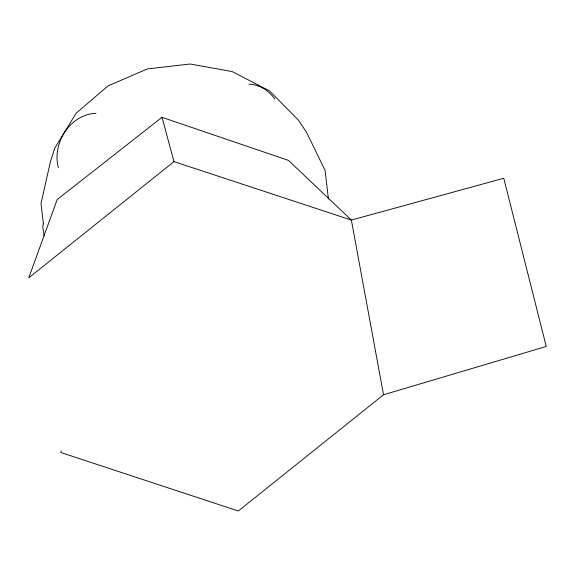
<?xml version="1.0" encoding="UTF-8"?>
<svg xmlns="http://www.w3.org/2000/svg" width="575" height="575" viewBox="0 0 575 575"><rect width="100%" height="100%" fill="white"/><g stroke="black" fill="none" stroke-linecap="round" stroke-linejoin="round"><path stroke-width="0.86" d="M61.166 450.771L60.914 452.547L238.309 510.995L383.532 394.759L546.25 346.466L503.757 178.264L351.368 220.074L173.973 161.625L162.013 117.329L57.184 199.511L28.75 277.862L173.973 161.625M43.384 223.445L42.773 226.737L44.045 235.843M95.946 113.268C69.87 114.504 51.915 143.232 58.334 167.706M248.932 84.144C259.354 84.525 269.043 90.577 274.836 99.108M162.013 117.329L288.478 160.396L351.368 220.074L383.532 394.759M328.426 198.993L325.127 170.567L306.619 132.466L298.403 120.125L269.531 90.907L232.199 71.573L190.081 64.005L147.286 68.95L108.014 85.927L76.094 113.268L54.668 148.3L50.334 162.085L41.033 203.399L43.405 223.833"/></g></svg>
